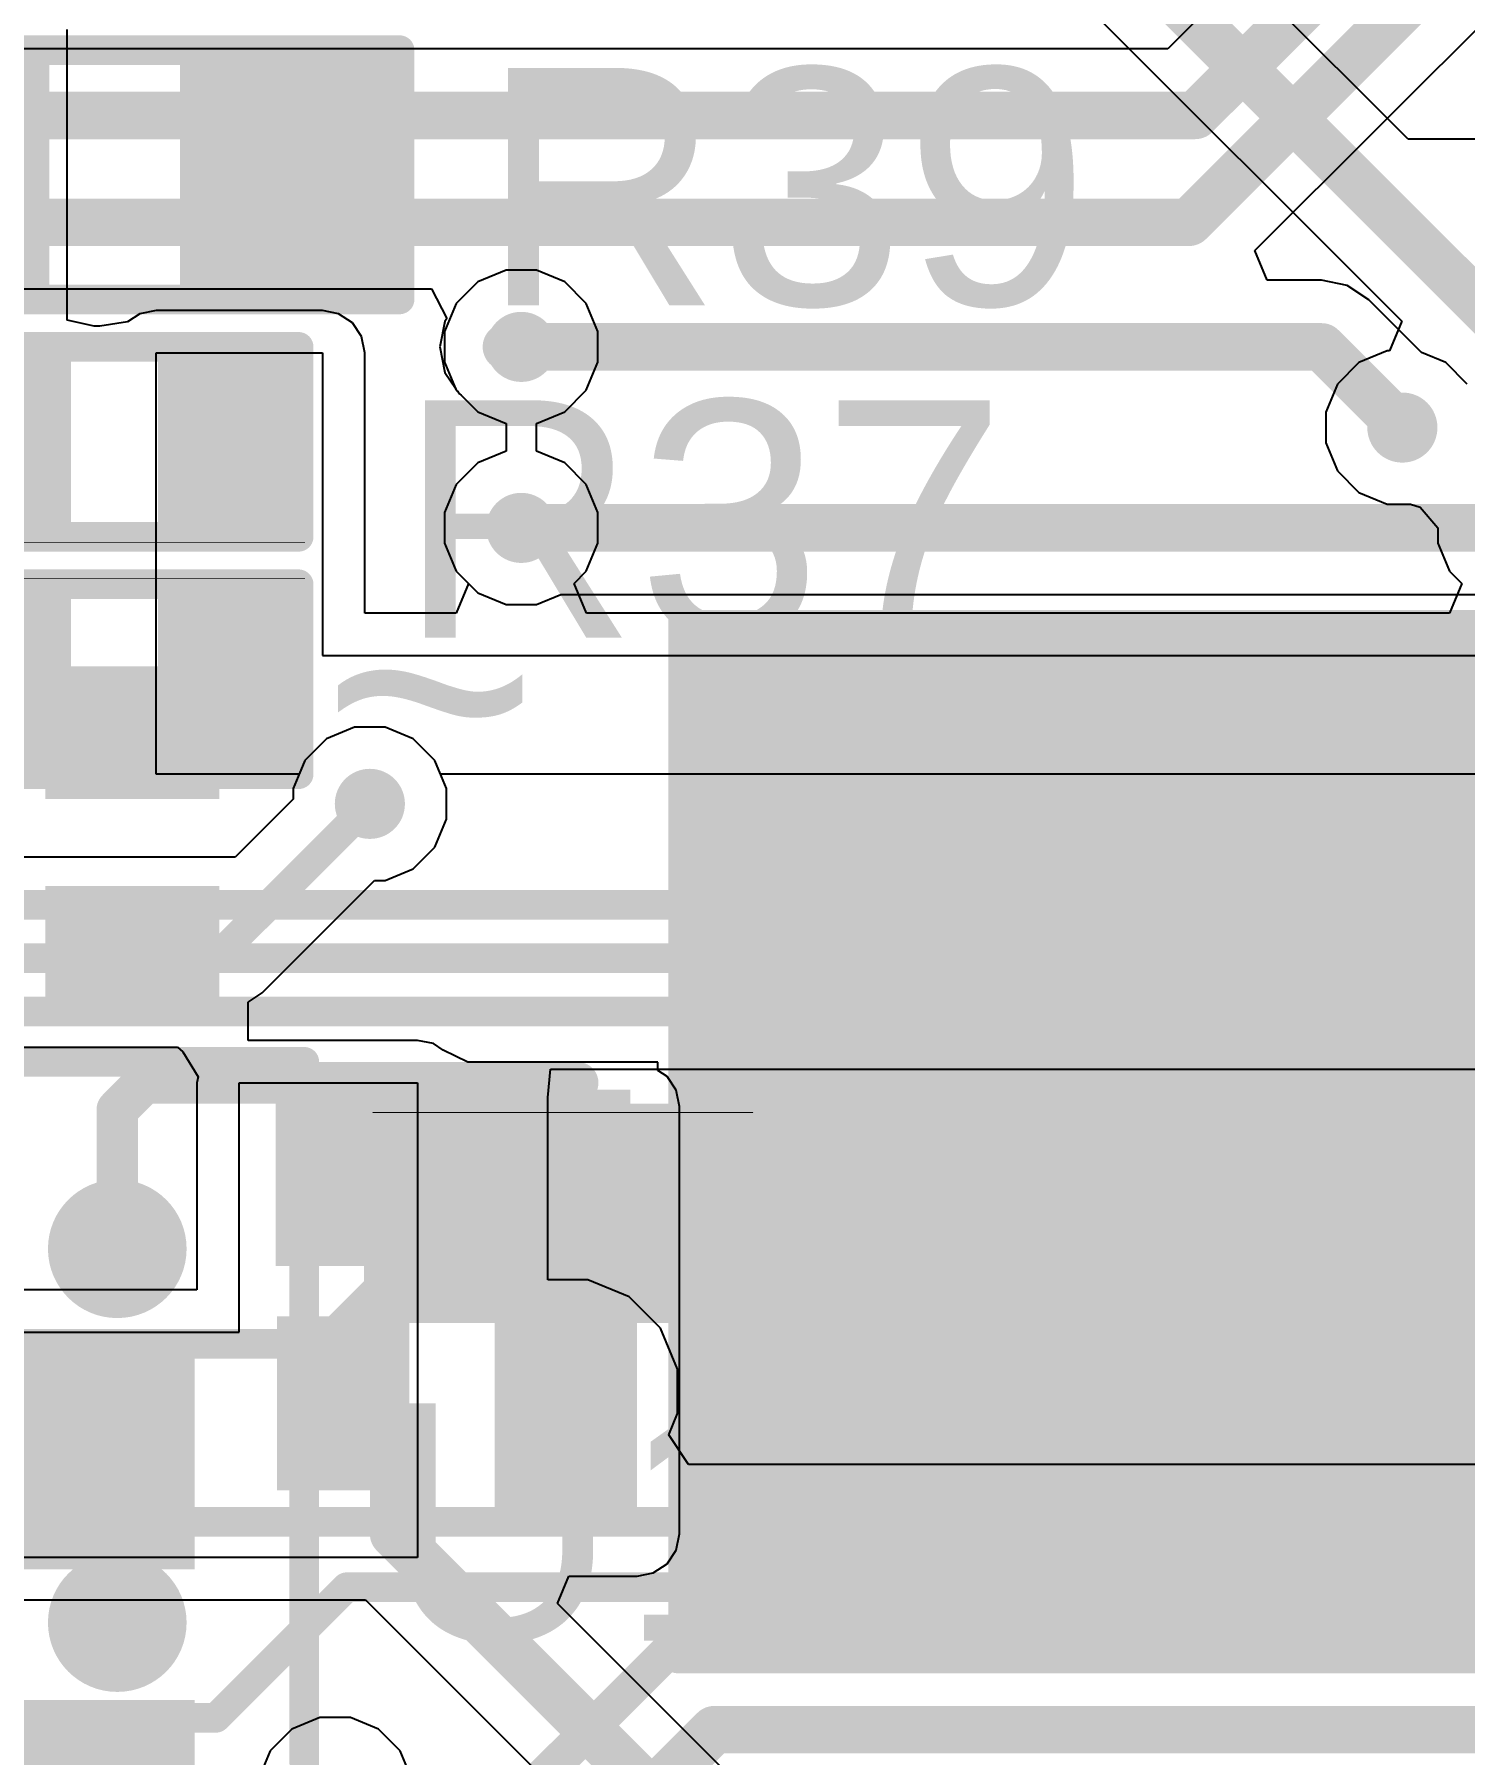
# Model space of a CAD drawing. Header units: millimetres. Extents: x -1.7 to 76.1, y -1.1 to 50.5.
# Drawn here: x 22.87 to 28.99, y 27.3 to 34.66 of the extents above; entities that cross this region are included whole.
import ezdxf

# ---------------------------------------------------------------- set-up
doc = ezdxf.new("R2010")
doc.units = ezdxf.units.MM
for name, color, linetype in [('BottomLayer', 5, 'Continuous'), ('BottomPaste', 16, 'Continuous'), ('BottomSolder', 6, 'Continuous'), ('TopLayer', 1, 'Continuous'), ('TopOverlay', 2, 'Continuous'), ('TopPaste', 8, 'Continuous'), ('TopSolder', 216, 'Continuous'), ('ViaHoleLayer', 16, 'Continuous')]:
    doc.layers.add(name, color=color, linetype=linetype)
doc.styles.add('Arial', font='', dxfattribs={"height": 0.2})
doc.styles.get('Arial').set_extended_font_data('Arial')

# ---------------------------------------------------------------- blocks, each defined once
blk = doc.blocks.new('C___0402_B_92')
at = {"layer": 'BottomLayer'}
for points in [[(-0.2413, 0.3175), (-0.2413, -0.3175), (-0.6985, -0.3175), (-0.6985, 0.3175)], [(0.6985, 0.3175), (0.6985, -0.3175), (0.2413, -0.3175), (0.2413, 0.3175)]]:
    blk.add_hatch(color=5, dxfattribs=at).paths.add_polyline_path(points)
at = {"layer": 'BottomPaste'}
for points in [[(-0.2413, 0.3175), (-0.2413, -0.3175), (-0.6985, -0.3175), (-0.6985, 0.3175)], [(0.6985, 0.3175), (0.6985, -0.3175), (0.2413, -0.3175), (0.2413, 0.3175)]]:
    blk.add_hatch(color=16, dxfattribs=at).paths.add_polyline_path(points)
at = {"layer": 'BottomSolder'}
for points in [[(-0.1813, 0.3775), (-0.1813, -0.3775), (-0.7585, -0.3775), (-0.7585, 0.3775)], [(0.7585, 0.3775), (0.7585, -0.3775), (0.1813, -0.3775), (0.1813, 0.3775)]]:
    blk.add_hatch(color=6, dxfattribs=at).paths.add_polyline_path(points)
blk = doc.blocks.new('SMC_B_104')
at = {"layer": 'BottomLayer'}
for points in [[(-6, 2.15), (-1.9, 2.15), (-1.9, -2.15), (-6, -2.15)], [(1.9, 2.15), (6, 2.15), (6, -2.15), (1.9, -2.15)]]:
    blk.add_hatch(color=5, dxfattribs=at).paths.add_polyline_path(points)
at = {"layer": 'BottomPaste'}
for points in [[(-6, 2.15), (-1.9, 2.15), (-1.9, -2.15), (-6, -2.15)], [(1.9, 2.15), (6, 2.15), (6, -2.15), (1.9, -2.15)]]:
    blk.add_hatch(color=16, dxfattribs=at).paths.add_polyline_path(points)
at = {"layer": 'BottomSolder'}
for points in [[(-6.1016, 2.2516), (-1.7984, 2.2516), (-1.7984, -2.2516), (-6.1016, -2.2516)], [(1.7984, 2.2516), (6.1016, 2.2516), (6.1016, -2.2516), (1.7984, -2.2516)]]:
    blk.add_hatch(color=6, dxfattribs=at).paths.add_polyline_path(points)
blk = doc.blocks.new('R___0402_166')
at = {"layer": 'TopLayer'}
for points in [[(-0.6985, -0.3175), (-0.6985, 0.3175), (-0.2413, 0.3175), (-0.2413, -0.3175)], [(0.2413, -0.3175), (0.2413, 0.3175), (0.6985, 0.3175), (0.6985, -0.3175)]]:
    blk.add_hatch(color=1, dxfattribs=at).paths.add_polyline_path(points)
at = {"layer": 'TopPaste'}
for points in [[(-0.6985, -0.3175), (-0.6985, 0.3175), (-0.2413, 0.3175), (-0.2413, -0.3175)], [(0.2413, -0.3175), (0.2413, 0.3175), (0.6985, 0.3175), (0.6985, -0.3175)]]:
    blk.add_hatch(color=8, dxfattribs=at).paths.add_polyline_path(points)
at = {"layer": 'TopSolder'}
for points in [[(-0.7535, -0.3725), (-0.7535, 0.3725), (-0.1863, 0.3725), (-0.1863, -0.3725)], [(0.1863, -0.3725), (0.1863, 0.3725), (0.7535, 0.3725), (0.7535, -0.3725)]]:
    blk.add_hatch(color=216, dxfattribs=at).paths.add_polyline_path(points)
at = {"layer": 'TopOverlay'}
for points, const_width in [([(-0.7874, 0.4064), (0.7874, 0.4064)], 0.127), ([(-0.7874, -0.4064), (-0.7874, 0.4064)], 0.127), ([(0.7874, -0.4064), (0.7874, 0.4064)], 0.127), ([(-0.7874, -0.4064), (0.7874, -0.4064)], 0.127), ([(-0.8128, -0.4318), (0.8128, -0.4318)], 0.00323)]:
    blk.add_lwpolyline(points, dxfattribs=dict(at, const_width=const_width))
for points, const_width in [([(-0.8191, 0.4064, 1), (-0.7556, 0.4064, 1)], 0.0635), ([(-0.8191, 0.4064, 1), (-0.7556, 0.4064, 1)], 0.0635), ([(0.7556, 0.4064, 1), (0.8191, 0.4064, 1)], 0.0635), ([(0.7556, 0.4064, 1), (0.8191, 0.4064, 1)], 0.0635), ([(-0.8191, -0.4064, 1), (-0.7556, -0.4064, 1)], 0.0635), ([(-0.8191, -0.4064, 1), (-0.7556, -0.4064, 1)], 0.0635), ([(0.7556, -0.4064, 1), (0.8191, -0.4064, 1)], 0.0635), ([(0.7556, -0.4064, 1), (0.8191, -0.4064, 1)], 0.0635), ([(-0.8136, -0.4318, 1), (-0.812, -0.4318, 1)], 0.00161), ([(0.812, -0.4318, 1), (0.8136, -0.4318, 1)], 0.00161)]:
    blk.add_lwpolyline(points, format="xyb", close=True, dxfattribs=dict(at, const_width=const_width))
blk = doc.blocks.new('R___0603_168')
at = {"layer": 'TopLayer'}
for points in [[(-0.381, 0.4445), (-0.381, -0.4445), (-1.143, -0.4445), (-1.143, 0.4445)], [(1.143, 0.4445), (1.143, -0.4445), (0.381, -0.4445), (0.381, 0.4445)]]:
    blk.add_hatch(color=1, dxfattribs=at).paths.add_polyline_path(points)
at = {"layer": 'TopPaste'}
for points in [[(-0.381, 0.4445), (-0.381, -0.4445), (-1.143, -0.4445), (-1.143, 0.4445)], [(1.143, 0.4445), (1.143, -0.4445), (0.381, -0.4445), (0.381, 0.4445)]]:
    blk.add_hatch(color=8, dxfattribs=at).paths.add_polyline_path(points)
at = {"layer": 'TopSolder'}
for points in [[(-0.2794, 0.5461), (-0.2794, -0.5461), (-1.2446, -0.5461), (-1.2446, 0.5461)], [(1.2446, 0.5461), (1.2446, -0.5461), (0.2794, -0.5461), (0.2794, 0.5461)]]:
    blk.add_hatch(color=216, dxfattribs=at).paths.add_polyline_path(points)
at = {"layer": 'TopOverlay', "const_width": 0.127}
for points in [[(-1.2192, 0.5334), (-1.2192, -0.5334)], [(1.2192, 0.5334), (-1.2192, 0.5334)], [(1.2192, 0.5334), (1.2192, -0.5334)], [(1.2192, -0.5334), (-1.2192, -0.5334)]]:
    blk.add_lwpolyline(points, dxfattribs=at)
at = {"layer": 'TopOverlay', "const_width": 0.0635}
for points in [[(-1.25095, 0.5334, 1), (-1.18745, 0.5334, 1)], [(-1.25095, 0.5334, 1), (-1.18745, 0.5334, 1)], [(1.18745, 0.5334, 1), (1.25095, 0.5334, 1)], [(1.18745, 0.5334, 1), (1.25095, 0.5334, 1)], [(-1.25095, -0.5334, 1), (-1.18745, -0.5334, 1)], [(-1.25095, -0.5334, 1), (-1.18745, -0.5334, 1)], [(1.18745, -0.5334, 1), (1.25095, -0.5334, 1)], [(1.18745, -0.5334, 1), (1.25095, -0.5334, 1)]]:
    blk.add_lwpolyline(points, format="xyb", close=True, dxfattribs=at)
blk = doc.blocks.new('R___0402_B_173')
at = {"layer": 'BottomLayer'}
for points in [[(-0.2413, 0.3175), (-0.2413, -0.3175), (-0.6985, -0.3175), (-0.6985, 0.3175)], [(0.6985, 0.3175), (0.6985, -0.3175), (0.2413, -0.3175), (0.2413, 0.3175)]]:
    blk.add_hatch(color=5, dxfattribs=at).paths.add_polyline_path(points)
at = {"layer": 'BottomPaste'}
for points in [[(-0.2413, 0.3175), (-0.2413, -0.3175), (-0.6985, -0.3175), (-0.6985, 0.3175)], [(0.6985, 0.3175), (0.6985, -0.3175), (0.2413, -0.3175), (0.2413, 0.3175)]]:
    blk.add_hatch(color=16, dxfattribs=at).paths.add_polyline_path(points)
at = {"layer": 'BottomSolder'}
for points in [[(-0.1863, 0.3725), (-0.1863, -0.3725), (-0.7535, -0.3725), (-0.7535, 0.3725)], [(0.7535, 0.3725), (0.7535, -0.3725), (0.1863, -0.3725), (0.1863, 0.3725)]]:
    blk.add_hatch(color=6, dxfattribs=at).paths.add_polyline_path(points)
blk = doc.blocks.new('R___0603_B_174')
at = {"layer": 'BottomLayer'}
for points in [[(-1.143, -0.4445), (-1.143, 0.4445), (-0.381, 0.4445), (-0.381, -0.4445)], [(0.381, -0.4445), (0.381, 0.4445), (1.143, 0.4445), (1.143, -0.4445)]]:
    blk.add_hatch(color=5, dxfattribs=at).paths.add_polyline_path(points)
at = {"layer": 'BottomPaste'}
for points in [[(-1.143, -0.4445), (-1.143, 0.4445), (-0.381, 0.4445), (-0.381, -0.4445)], [(0.381, -0.4445), (0.381, 0.4445), (1.143, 0.4445), (1.143, -0.4445)]]:
    blk.add_hatch(color=16, dxfattribs=at).paths.add_polyline_path(points)
at = {"layer": 'BottomSolder'}
for points in [[(-1.2446, -0.5461), (-1.2446, 0.5461), (-0.2794, 0.5461), (-0.2794, -0.5461)], [(0.2794, -0.5461), (0.2794, 0.5461), (1.2446, 0.5461), (1.2446, -0.5461)]]:
    blk.add_hatch(color=6, dxfattribs=at).paths.add_polyline_path(points)
blk = doc.blocks.new('R___0402_180')
at = {"layer": 'TopLayer'}
for points in [[(-0.6985, -0.3175), (-0.6985, 0.3175), (-0.2413, 0.3175), (-0.2413, -0.3175)], [(0.2413, -0.3175), (0.2413, 0.3175), (0.6985, 0.3175), (0.6985, -0.3175)]]:
    blk.add_hatch(color=1, dxfattribs=at).paths.add_polyline_path(points)
at = {"layer": 'TopPaste'}
for points in [[(-0.6985, -0.3175), (-0.6985, 0.3175), (-0.2413, 0.3175), (-0.2413, -0.3175)], [(0.2413, -0.3175), (0.2413, 0.3175), (0.6985, 0.3175), (0.6985, -0.3175)]]:
    blk.add_hatch(color=8, dxfattribs=at).paths.add_polyline_path(points)
at = {"layer": 'TopSolder'}
for points in [[(-0.7535, -0.3725), (-0.7535, 0.3725), (-0.1863, 0.3725), (-0.1863, -0.3725)], [(0.1863, -0.3725), (0.1863, 0.3725), (0.7535, 0.3725), (0.7535, -0.3725)]]:
    blk.add_hatch(color=216, dxfattribs=at).paths.add_polyline_path(points)
at = {"layer": 'TopOverlay'}
for points, const_width in [([(0.7874, 0.4064), (-0.7874, 0.4064)], 0.127), ([(-0.7874, 0.4064), (-0.7874, -0.4064)], 0.127), ([(0.7874, 0.4064), (0.7874, -0.4064)], 0.127), ([(0.7874, -0.4064), (-0.7874, -0.4064)], 0.127), ([(0.8128, -0.4318), (-0.8128, -0.4318)], 0.00323)]:
    blk.add_lwpolyline(points, dxfattribs=dict(at, const_width=const_width))
for points, const_width in [([(-0.8191, 0.4064, 1), (-0.7556, 0.4064, 1)], 0.0635), ([(-0.8191, 0.4064, 1), (-0.7556, 0.4064, 1)], 0.0635), ([(0.7556, 0.4064, 1), (0.8191, 0.4064, 1)], 0.0635), ([(0.7556, 0.4064, 1), (0.8191, 0.4064, 1)], 0.0635), ([(-0.8191, -0.4064, 1), (-0.7556, -0.4064, 1)], 0.0635), ([(-0.8191, -0.4064, 1), (-0.7556, -0.4064, 1)], 0.0635), ([(0.7556, -0.4064, 1), (0.8191, -0.4064, 1)], 0.0635), ([(0.7556, -0.4064, 1), (0.8191, -0.4064, 1)], 0.0635), ([(-0.8136, -0.4318, 1), (-0.812, -0.4318, 1)], 0.00161), ([(0.812, -0.4318, 1), (0.8136, -0.4318, 1)], 0.00161)]:
    blk.add_lwpolyline(points, format="xyb", close=True, dxfattribs=dict(at, const_width=const_width))
blk = doc.blocks.new('R___0402_B_205')
at = {"layer": 'BottomLayer'}
for points in [[(-0.2413, 0.3175), (-0.2413, -0.3175), (-0.6985, -0.3175), (-0.6985, 0.3175)], [(0.6985, 0.3175), (0.6985, -0.3175), (0.2413, -0.3175), (0.2413, 0.3175)]]:
    blk.add_hatch(color=5, dxfattribs=at).paths.add_polyline_path(points)
at = {"layer": 'BottomPaste'}
for points in [[(-0.2413, 0.3175), (-0.2413, -0.3175), (-0.6985, -0.3175), (-0.6985, 0.3175)], [(0.6985, 0.3175), (0.6985, -0.3175), (0.2413, -0.3175), (0.2413, 0.3175)]]:
    blk.add_hatch(color=16, dxfattribs=at).paths.add_polyline_path(points)
at = {"layer": 'BottomSolder'}
for points in [[(-0.1863, 0.3725), (-0.1863, -0.3725), (-0.7535, -0.3725), (-0.7535, 0.3725)], [(0.7535, 0.3725), (0.7535, -0.3725), (0.1863, -0.3725), (0.1863, 0.3725)]]:
    blk.add_hatch(color=6, dxfattribs=at).paths.add_polyline_path(points)
blk = doc.blocks.new('R___0402_206')
at = {"layer": 'TopLayer'}
for points in [[(-0.6985, -0.3175), (-0.6985, 0.3175), (-0.2413, 0.3175), (-0.2413, -0.3175)], [(0.2413, -0.3175), (0.2413, 0.3175), (0.6985, 0.3175), (0.6985, -0.3175)]]:
    blk.add_hatch(color=1, dxfattribs=at).paths.add_polyline_path(points)
at = {"layer": 'TopPaste'}
for points in [[(-0.6985, -0.3175), (-0.6985, 0.3175), (-0.2413, 0.3175), (-0.2413, -0.3175)], [(0.2413, -0.3175), (0.2413, 0.3175), (0.6985, 0.3175), (0.6985, -0.3175)]]:
    blk.add_hatch(color=8, dxfattribs=at).paths.add_polyline_path(points)
at = {"layer": 'TopSolder'}
for points in [[(-0.7535, -0.3725), (-0.7535, 0.3725), (-0.1863, 0.3725), (-0.1863, -0.3725)], [(0.1863, -0.3725), (0.1863, 0.3725), (0.7535, 0.3725), (0.7535, -0.3725)]]:
    blk.add_hatch(color=216, dxfattribs=at).paths.add_polyline_path(points)
at = {"layer": 'TopOverlay'}
for points, const_width in [([(-0.7874, 0.4064), (-0.7874, -0.4064)], 0.127), ([(0.7874, 0.4064), (-0.7874, 0.4064)], 0.127), ([(0.7874, 0.4064), (0.7874, -0.4064)], 0.127), ([(0.7874, -0.4064), (-0.7874, -0.4064)], 0.127), ([(0.8128, -0.4318), (-0.8128, -0.4318)], 0.00323)]:
    blk.add_lwpolyline(points, dxfattribs=dict(at, const_width=const_width))
for points, const_width in [([(-0.8191, 0.4064, 1), (-0.7556, 0.4064, 1)], 0.0635), ([(-0.8191, 0.4064, 1), (-0.7556, 0.4064, 1)], 0.0635), ([(0.7556, 0.4064, 1), (0.8191, 0.4064, 1)], 0.0635), ([(0.7556, 0.4064, 1), (0.8191, 0.4064, 1)], 0.0635), ([(-0.8191, -0.4064, 1), (-0.7556, -0.4064, 1)], 0.0635), ([(-0.8191, -0.4064, 1), (-0.7556, -0.4064, 1)], 0.0635), ([(0.7556, -0.4064, 1), (0.8191, -0.4064, 1)], 0.0635), ([(0.7556, -0.4064, 1), (0.8191, -0.4064, 1)], 0.0635), ([(-0.8136, -0.4318, 1), (-0.812, -0.4318, 1)], 0.00161), ([(0.812, -0.4318, 1), (0.8136, -0.4318, 1)], 0.00161)]:
    blk.add_lwpolyline(points, format="xyb", close=True, dxfattribs=dict(at, const_width=const_width))
blk = doc.blocks.new('196_LFBGA__12_12__217')
at = {"layer": 'TopLayer'}
h = blk.add_hatch(color=1, dxfattribs=at)
edge = h.paths.add_edge_path()
edge.add_arc((5.2, 5.2), 0.195, 0, 360)
h = blk.add_hatch(color=1, dxfattribs=at)
edge = h.paths.add_edge_path()
edge.add_arc((5.2, 4.4), 0.195, 0, 360)
h = blk.add_hatch(color=1, dxfattribs=at)
edge = h.paths.add_edge_path()
edge.add_arc((5.2, 3.6), 0.195, 0, 360)
at = {"layer": 'TopPaste'}
h = blk.add_hatch(color=8, dxfattribs=at)
edge = h.paths.add_edge_path()
edge.add_arc((5.2, 5.2), 0.195, 0, 360)
h = blk.add_hatch(color=8, dxfattribs=at)
edge = h.paths.add_edge_path()
edge.add_arc((5.2, 4.4), 0.195, 0, 360)
h = blk.add_hatch(color=8, dxfattribs=at)
edge = h.paths.add_edge_path()
edge.add_arc((5.2, 3.6), 0.195, 0, 360)
at = {"layer": 'TopSolder'}
h = blk.add_hatch(color=216, dxfattribs=at)
edge = h.paths.add_edge_path()
edge.add_arc((5.2, 5.2), 0.2966, 0, 360)
h = blk.add_hatch(color=216, dxfattribs=at)
edge = h.paths.add_edge_path()
edge.add_arc((5.2, 4.4), 0.2966, 0, 360)
h = blk.add_hatch(color=216, dxfattribs=at)
edge = h.paths.add_edge_path()
edge.add_arc((5.2, 3.6), 0.2966, 0, 360)
h = blk.add_hatch(color=216, dxfattribs=at)
edge = h.paths.add_edge_path()
edge.add_arc((5.2, 2.8), 0.2966, 0, 360)
at = {"layer": 'TopOverlay', "const_width": 0.127}
for points in [[(3, 6), (6, 6)], [(6, 3), (6, 6)]]:
    blk.add_lwpolyline(points, dxfattribs=at)
at = {"layer": 'TopOverlay', "const_width": 0.0635}
for points in [[(5.9683, 6, 1), (6.0318, 6, 1)], [(5.9683, 6, 1), (6.0318, 6, 1)], [(5.9683, 3, 1), (6.0318, 3, 1)]]:
    blk.add_lwpolyline(points, format="xyb", close=True, dxfattribs=at)

msp = doc.modelspace()

# ---------------------------------------------------------------- hatches: boundary and pattern name
at = {"layer": 'BottomLayer'}
h = msp.add_hatch(color=5, dxfattribs=at)
edge = h.paths.add_edge_path()
edge.add_arc((24.9555, 33.3248), 0.15, 0, 360)
h = msp.add_hatch(color=5, dxfattribs=at)
edge = h.paths.add_edge_path()
edge.add_arc((28.725, 32.9795), 0.15, 0, 360)
h = msp.add_hatch(color=5, dxfattribs=at)
edge = h.paths.add_edge_path()
edge.add_arc((24.9555, 32.5501), 0.15, 0, 360)
h = msp.add_hatch(color=5, dxfattribs=at)
edge = h.paths.add_edge_path()
edge.add_arc((24.3078, 31.369), 0.15, 0, 360)
msp.add_hatch(color=5, dxfattribs=at).paths.add_polyline_path([(24.8412, 28.2448), (25.4508, 28.2448), (25.4508, 30.0736), (24.8412, 30.0736)])
h = msp.add_hatch(color=5, dxfattribs=at)
edge = h.paths.add_edge_path()
edge.add_arc((23.2272, 29.4648), 0.15, 0, 360)
h = msp.add_hatch(color=5, dxfattribs=at)
edge = h.paths.add_edge_path()
edge.add_arc((25.146, 28.8544), 0.3, 0, 360)
at = {"layer": 'TopLayer'}
h = msp.add_hatch(color=1, dxfattribs=at)
edge = h.paths.add_edge_path()
edge.add_arc((24.9555, 33.3248), 0.15, 0, 360)
h = msp.add_hatch(color=1, dxfattribs=at)
edge = h.paths.add_edge_path()
edge.add_arc((28.725, 32.9795), 0.15, 0, 360)
h = msp.add_hatch(color=1, dxfattribs=at)
edge = h.paths.add_edge_path()
edge.add_arc((24.9555, 32.5501), 0.15, 0, 360)
h = msp.add_hatch(color=1, dxfattribs=at)
edge = h.paths.add_edge_path()
edge.add_arc((24.3078, 31.369), 0.15, 0, 360)
h = msp.add_hatch(color=1, dxfattribs=at)
edge = h.paths.add_edge_path()
edge.add_arc((23.2272, 29.4648), 0.15, 0, 360)
h = msp.add_hatch(color=1, dxfattribs=at)
edge = h.paths.add_edge_path()
edge.add_arc((25.146, 28.8544), 0.3, 0, 360)
at = {"layer": 'ViaHoleLayer'}
h = msp.add_hatch(color=16, dxfattribs=at)
edge = h.paths.add_edge_path()
edge.add_arc((24.9555, 33.3248), 0.1, 0, 360)
h = msp.add_hatch(color=16, dxfattribs=at)
edge = h.paths.add_edge_path()
edge.add_arc((28.725, 32.9795), 0.1, 0, 360)
h = msp.add_hatch(color=16, dxfattribs=at)
edge = h.paths.add_edge_path()
edge.add_arc((24.9555, 32.5501), 0.1, 0, 360)
h = msp.add_hatch(color=16, dxfattribs=at)
edge = h.paths.add_edge_path()
edge.add_arc((24.3078, 31.369), 0.1, 0, 360)
h = msp.add_hatch(color=16, dxfattribs=at)
edge = h.paths.add_edge_path()
edge.add_arc((23.2272, 29.4648), 0.1, 0, 360)
h = msp.add_hatch(color=16, dxfattribs=at)
edge = h.paths.add_edge_path()
edge.add_arc((25.146, 28.8544), 0.15, 0, 360)

# ---------------------------------------------------------------- linework, layer by layer
at = {"layer": 'BottomLayer'}
for p, q in [((28.0944, 33.7367), (34.0896, 39.7319)), ((28.4667, 35.3459), (27.7212, 34.6003)), ((27.7212, 34.6003), (21.4065, 34.6003)), ((28.147, 33.6097), (28.0944, 33.7367)), ((22.1144, 33.5733), (24.5708, 33.5733)), ((24.5708, 33.5733), (24.6372, 33.4463)), ((28.3797, 33.6097), (28.147, 33.6097)), ((28.4887, 33.588), (28.3797, 33.6097)), ((28.3797, 33.6097), (28.3797, 33.6097)), ((28.5811, 33.5262), (28.4887, 33.588)), ((28.807, 33.3003), (28.5811, 33.5262)), ((24.6288, 33.4338), (24.6071, 33.3248)), ((24.6372, 33.4463), (24.6288, 33.4338)), ((24.6071, 33.3248), (24.6288, 33.2158)), ((28.9107, 33.2574), (28.807, 33.3003)), ((24.6288, 33.2158), (24.6736, 33.1487)), ((29.0029, 33.1652), (28.9107, 33.2574)), ((24.6736, 33.1487), (24.6776, 33.1391)), ((24.6776, 33.1391), (24.6849, 33.1318)), ((24.6849, 33.1318), (24.6906, 33.1234)), ((24.6906, 33.1234), (24.699, 33.1177)), ((24.699, 33.1177), (24.7698, 33.0469)), ((24.7698, 33.0469), (24.8903, 32.997)), ((24.8903, 32.997), (24.8903, 32.8779)), ((24.8903, 32.8779), (24.7698, 32.828)), ((24.7698, 32.828), (24.6776, 32.7358)), ((24.6776, 32.7358), (24.6277, 32.6153)), ((24.6277, 32.6153), (24.6277, 32.4849)), ((24.6277, 32.4849), (24.6776, 32.3644)), ((24.6776, 32.3644), (24.7698, 32.2722)), ((24.7698, 32.2722), (24.8903, 32.2223)), ((25.0207, 32.2223), (25.1243, 32.2652)), ((25.1243, 32.2652), (29.0364, 32.2652)), ((24.8903, 32.2223), (25.0207, 32.2223)), ((24.2426, 31.6968), (24.1221, 31.6469)), ((24.373, 31.6968), (24.2426, 31.6968)), ((24.4935, 31.6469), (24.373, 31.6968)), ((24.1221, 31.6469), (24.0299, 31.5547)), ((24.5857, 31.5547), (24.4935, 31.6469)), ((24.0299, 31.5547), (23.98, 31.4342)), ((24.6356, 31.4342), (24.5857, 31.5547)), ((23.98, 31.3891), (23.7313, 31.1404)), ((23.98, 31.4342), (23.98, 31.3891)), ((24.6356, 31.3038), (24.6356, 31.4342)), ((24.5857, 31.1833), (24.6356, 31.3038)), ((24.4935, 31.0911), (24.5857, 31.1833)), ((22.8727, 31.1404), (22.7965, 31.1404)), ((23.7313, 31.1404), (22.8727, 31.1404)), ((24.373, 31.0412), (24.4935, 31.0911)), ((23.8468, 30.56), (24.3279, 31.0412)), ((24.3279, 31.0412), (24.373, 31.0412)), ((23.7871, 30.5202), (23.8468, 30.56)), ((23.7871, 30.3565), (23.7871, 30.5202)), ((24.511, 30.3565), (23.7871, 30.3565)), ((24.5804, 30.3427), (24.511, 30.3565)), ((24.6212, 30.3154), (24.5804, 30.3427)), ((22.7457, 30.3276), (22.8727, 30.3276)), ((22.8727, 30.3276), (23.4842, 30.3276)), ((23.4842, 30.3276), (23.5083, 30.3071)), ((23.5083, 30.3071), (23.5728, 30.2006)), ((24.7269, 30.2641), (24.6212, 30.3154)), ((25.5397, 30.2641), (24.7269, 30.2641)), ((25.5397, 30.228), (25.5397, 30.2641)), ((23.5728, 30.2006), (23.5677, 30.1752)), ((25.579, 30.2018), (25.5397, 30.228)), ((25.6183, 30.143), (25.579, 30.2018)), ((23.5677, 30.1752), (23.5677, 29.2897)), ((23.749, 29.1084), (23.749, 30.1752)), ((23.749, 30.1752), (24.511, 30.1752)), ((24.511, 30.1752), (24.511, 28.1432)), ((25.6321, 30.0736), (25.6183, 30.143)), ((25.6321, 28.2448), (25.6321, 30.0736)), ((23.5677, 29.2897), (22.5171, 29.2897)), ((22.5171, 29.1084), (23.749, 29.1084)), ((25.6183, 28.1754), (25.6321, 28.2448)), ((24.511, 28.1432), (22.5044, 28.1432)), ((25.579, 28.1166), (25.6183, 28.1754)), ((25.1109, 27.9462), (25.1595, 28.0635)), ((25.1595, 28.0635), (25.4508, 28.0635)), ((25.4508, 28.0635), (25.5202, 28.0773)), ((25.5202, 28.0773), (25.579, 28.1166)), ((22.5044, 27.9619), (24.2894, 27.9619)), ((24.2894, 27.9619), (26.7208, 25.5305)), ((27.3214, 25.7357), (25.1109, 27.9462)), ((23.9738, 27.4089), (23.8816, 27.3167)), ((24.0943, 27.4588), (23.9738, 27.4089)), ((24.2247, 27.4588), (24.0943, 27.4588)), ((24.3452, 27.4089), (24.2247, 27.4588)), ((24.4374, 27.3167), (24.3452, 27.4089)), ((23.8816, 27.3167), (23.8317, 27.1962)), ((24.4873, 27.1962), (24.4374, 27.3167))]:
    msp.add_line(p, q, dxfattribs=at)
for points, const_width in [([(27.813, 33.8582), (34.6964, 40.7416)], 0.2032), ([(27.8392, 34.3154), (32.1564, 38.6327)], 0.2032), ([(21.4065, 34.3154), (27.8392, 34.3154)], 0.2032), ([(21.9964, 33.8582), (27.813, 33.8582)], 0.2032), ([(24.892, 33.3248), (24.9555, 33.3248)], 0.2032), ([(24.9555, 33.3248), (28.3797, 33.3248)], 0.2032), ([(28.3797, 33.3248), (28.725, 32.9795)], 0.2032), ([(24.9555, 32.5501), (29.2052, 32.5501)], 0.2032), ([(23.6728, 30.734), (24.3078, 31.369)], 0.127), ([(23.2918, 30.734), (23.6728, 30.734)], 0.127), ([(24.1935, 28.8036), (24.4094, 28.5877)], 0.2032), ([(24.4094, 28.2448), (24.4094, 28.5877)], 0.2032), ([(24.4094, 28.2448), (27.2034, 25.4508)], 0.2032)]:
    msp.add_lwpolyline(points, dxfattribs=dict(at, const_width=const_width))
for points, const_width in [([(27.7884, 34.3154, 1), (27.89, 34.3154, 1)], 0.1016), ([(27.7884, 34.3154, 1), (27.89, 34.3154, 1)], 0.1016), ([(27.7622, 33.8582, 1), (27.8638, 33.8582, 1)], 0.1016), ([(27.7622, 33.8582, 1), (27.8638, 33.8582, 1)], 0.1016), ([(24.8412, 33.3248, 1), (24.9428, 33.3248, 1)], 0.1016), ([(24.9047, 33.3248, 1), (25.0063, 33.3248, 1)], 0.1016), ([(24.9047, 33.3248, 1), (25.0063, 33.3248, 1)], 0.1016), ([(28.3289, 33.3248, 1), (28.4305, 33.3248, 1)], 0.1016), ([(28.3289, 33.3248, 1), (28.4305, 33.3248, 1)], 0.1016), ([(28.6742, 32.9795, 1), (28.7758, 32.9795, 1)], 0.1016), ([(24.9047, 32.5501, 1), (25.0063, 32.5501, 1)], 0.1016), ([(24.2761, 31.369, 1), (24.3395, 31.369, 1)], 0.0635), ([(23.26, 30.734, 1), (23.3236, 30.734, 1)], 0.0635), ([(23.641, 30.734, 1), (23.7046, 30.734, 1)], 0.0635), ([(23.641, 30.734, 1), (23.7046, 30.734, 1)], 0.0635), ([(24.1427, 28.8036, 1), (24.2443, 28.8036, 1)], 0.1016), ([(24.3586, 28.5877, 1), (24.4602, 28.5877, 1)], 0.1016), ([(24.3586, 28.5877, 1), (24.4602, 28.5877, 1)], 0.1016), ([(24.3586, 28.2448, 1), (24.4602, 28.2448, 1)], 0.1016), ([(24.3586, 28.2448, 1), (24.4602, 28.2448, 1)], 0.1016)]:
    msp.add_lwpolyline(points, format="xyb", close=True, dxfattribs=dict(at, const_width=const_width))
at = {"layer": 'TopLayer'}
for p, q in [((26.107, 36.0503), (28.723, 33.4343)), ((28.7493, 34.2138), (27.1272, 35.8359)), ((23.0124, 33.4391), (23.0124, 34.6837)), ((31.0604, 34.2138), (28.7493, 34.2138)), ((24.8903, 33.6526), (24.7698, 33.6027)), ((25.0207, 33.6526), (24.8903, 33.6526)), ((25.1412, 33.6027), (25.0207, 33.6526)), ((24.7698, 33.6027), (24.6776, 33.5105)), ((25.2334, 33.5105), (25.1412, 33.6027)), ((24.6776, 33.5105), (24.6277, 33.39)), ((25.2833, 33.39), (25.2334, 33.5105)), ((23.1289, 33.4137), (23.0124, 33.4391)), ((23.2716, 33.4318), (23.1521, 33.4137)), ((23.324, 33.4669), (23.2716, 33.4318)), ((23.3934, 33.4807), (23.324, 33.4669)), ((24.1046, 33.4807), (23.3934, 33.4807)), ((24.174, 33.4669), (24.1046, 33.4807)), ((24.2328, 33.4276), (24.174, 33.4669)), ((24.2721, 33.3688), (24.2328, 33.4276)), ((28.723, 33.4343), (28.6704, 33.3073)), ((23.1521, 33.4137), (23.1289, 33.4137)), ((23.1521, 33.4137), (23.1521, 33.4137)), ((24.2859, 33.2994), (24.2721, 33.3688)), ((24.6277, 33.39), (24.6277, 33.2596)), ((25.2833, 33.2596), (25.2833, 33.39)), ((23.3934, 31.496), (23.3934, 33.2994)), ((23.3934, 33.2994), (24.1046, 33.2994)), ((24.1046, 33.2994), (24.1046, 32.004)), ((24.2859, 32.1853), (24.2859, 33.2994)), ((28.6598, 33.3073), (28.5393, 33.2574)), ((28.6704, 33.3073), (28.6598, 33.3073)), ((24.6277, 33.2596), (24.6776, 33.1391)), ((25.2334, 33.1391), (25.2833, 33.2596)), ((28.5393, 33.2574), (28.4471, 33.1652)), ((24.6776, 33.1391), (24.7698, 33.0469)), ((25.1412, 33.0469), (25.2334, 33.1391)), ((28.4471, 33.1652), (28.3972, 33.0447)), ((24.7698, 33.0469), (24.8903, 32.997)), ((24.8903, 32.997), (24.8903, 32.8779)), ((25.0207, 32.997), (25.1412, 33.0469)), ((25.0207, 32.8779), (25.0207, 32.997)), ((28.3972, 33.0447), (28.3972, 32.9143)), ((28.3972, 32.9143), (28.4471, 32.7938)), ((24.8903, 32.8779), (24.7698, 32.828)), ((25.1412, 32.828), (25.0207, 32.8779)), ((24.7698, 32.828), (24.6776, 32.7358)), ((25.2334, 32.7358), (25.1412, 32.828)), ((28.4471, 32.7938), (28.5393, 32.7016)), ((24.6776, 32.7358), (24.6277, 32.6153)), ((25.2833, 32.6153), (25.2334, 32.7358)), ((28.5393, 32.7016), (28.6598, 32.6517)), ((24.6277, 32.6153), (24.6277, 32.4849)), ((25.2833, 32.4849), (25.2833, 32.6153)), ((28.6598, 32.6517), (28.7601, 32.6517)), ((28.7601, 32.6517), (28.8012, 32.6389)), ((28.8012, 32.6389), (28.8774, 32.5504)), ((28.8774, 32.5504), (28.8774, 32.4849)), ((24.6277, 32.4849), (24.6776, 32.3644)), ((25.2334, 32.3644), (25.2833, 32.4849)), ((28.8774, 32.4849), (28.9273, 32.3644)), ((24.6776, 32.3644), (24.7297, 32.3123)), ((25.1813, 32.3123), (25.2334, 32.3644)), ((28.9273, 32.3644), (28.9794, 32.3123)), ((24.7297, 32.3123), (24.6771, 32.1853)), ((25.2339, 32.1853), (25.1813, 32.3123)), ((28.9794, 32.3123), (28.9268, 32.1853)), ((24.6771, 32.1853), (24.2859, 32.1853)), ((28.9268, 32.1853), (25.2339, 32.1853)), ((24.1046, 32.004), (32.9697, 32.004)), ((24.2426, 31.6968), (24.1221, 31.6469)), ((24.373, 31.6968), (24.2426, 31.6968)), ((24.4935, 31.6469), (24.373, 31.6968)), ((24.1221, 31.6469), (24.0299, 31.5547)), ((24.5857, 31.5547), (24.4935, 31.6469)), ((24.0299, 31.5547), (24.0056, 31.496)), ((24.61, 31.496), (24.5857, 31.5547)), ((24.0056, 31.496), (23.3934, 31.496)), ((32.7914, 31.496), (24.61, 31.496)), ((25.0698, 30.1117), (25.0812, 30.234)), ((25.0812, 30.234), (30.2623, 30.234)), ((25.0698, 29.3322), (25.0698, 30.1117)), ((25.0698, 30.1117), (25.0698, 30.1117)), ((25.241, 29.3322), (25.0698, 29.3322)), ((25.4167, 29.2595), (25.241, 29.3322)), ((25.5511, 29.1251), (25.4167, 29.2595)), ((25.6238, 28.9494), (25.5511, 29.1251)), ((25.6238, 28.7594), (25.6238, 28.9494)), ((25.5862, 28.6686), (25.6238, 28.7594)), ((25.6711, 28.5416), (25.5862, 28.6686)), ((29.4891, 28.5416), (25.6711, 28.5416))]:
    msp.add_line(p, q, dxfattribs=at)
for points, const_width in [([(25.0823, 37.4779), (30.2538, 32.3064)], 0.2032), ([(19.4056, 30.9372), (29.9466, 30.9372)], 0.127), ([(19.685, 30.7086), (30.353, 30.7086)], 0.127), ([(20.2424, 30.48), (30.4246, 30.48)], 0.127), ([(23.2272, 30.0598), (23.3426, 30.1752)], 0.1778), ([(23.3426, 30.1752), (25.1968, 30.1752)], 0.1778), ([(23.2272, 29.4648), (23.2272, 30.0598)], 0.1778), ([(24.1046, 29.0576), (24.6634, 29.6164)], 0.127), ([(19.8628, 29.0576), (24.1046, 29.0576)], 0.127), ([(20.458, 28.2956), (29.591, 28.2956)], 0.127), ([(23.6492, 27.4574), (24.208, 28.0162)], 0.127), ([(24.208, 28.0162), (30.099, 28.0162)], 0.127), ([(24.1018, 26.2609), (25.6158, 27.7749)], 0.1524), ([(25.6285, 27.7495), (30.5724, 27.7495)], 0.2032), ([(25.6158, 27.7749), (25.6285, 27.7749)], 0.1524), ([(25.6285, 27.7495), (25.6285, 27.7749)], 0.1524), ([(20.4198, 27.4574), (23.6492, 27.4574)], 0.127), ([(24.2316, 25.8572), (25.781, 27.4066)], 0.2032), ([(25.781, 27.4066), (30.8356, 27.4066)], 0.2032)]:
    msp.add_lwpolyline(points, dxfattribs=dict(at, const_width=const_width))
for points, const_width in [([(23.2981, 30.1752, 1), (23.387, 30.1752, 1)], 0.0889), ([(23.2981, 30.1752, 1), (23.387, 30.1752, 1)], 0.0889), ([(25.1524, 30.1752, 1), (25.2413, 30.1752, 1)], 0.0889), ([(23.1828, 30.0598, 1), (23.2717, 30.0598, 1)], 0.0889), ([(23.1828, 30.0598, 1), (23.2717, 30.0598, 1)], 0.0889), ([(24.6317, 29.6164, 1), (24.6952, 29.6164, 1)], 0.0635), ([(23.1828, 29.4648, 1), (23.2717, 29.4648, 1)], 0.0889), ([(24.0728, 29.0576, 1), (24.1364, 29.0576, 1)], 0.0635), ([(24.0728, 29.0576, 1), (24.1364, 29.0576, 1)], 0.0635), ([(24.1763, 28.0162, 1), (24.2398, 28.0162, 1)], 0.0635), ([(24.1763, 28.0162, 1), (24.2398, 28.0162, 1)], 0.0635), ([(25.5777, 27.7495, 1), (25.6793, 27.7495, 1)], 0.1016), ([(25.5777, 27.7749, 1), (25.6539, 27.7749, 1)], 0.0762), ([(25.5777, 27.7749, 1), (25.6539, 27.7749, 1)], 0.0762), ([(25.5904, 27.7749, 1), (25.6666, 27.7749, 1)], 0.0762), ([(25.5904, 27.7749, 1), (25.6666, 27.7749, 1)], 0.0762), ([(25.5904, 27.7495, 1), (25.6666, 27.7495, 1)], 0.0762), ([(23.6175, 27.4574, 1), (23.681, 27.4574, 1)], 0.0635), ([(23.6175, 27.4574, 1), (23.681, 27.4574, 1)], 0.0635), ([(25.7302, 27.4066, 1), (25.8318, 27.4066, 1)], 0.1016), ([(25.7302, 27.4066, 1), (25.8318, 27.4066, 1)], 0.1016)]:
    msp.add_lwpolyline(points, format="xyb", close=True, dxfattribs=dict(at, const_width=const_width))

# ---------------------------------------------------------------- block references
for name, p, rotation in [('R___0603_168', (23.2156, 34.0614), 180), ('R___0402_180', (23.2156, 31.9024), 180), ('SMC_B_104', (31.6862, 29.9466), 180), ('R___0402_B_205', (23.2918, 31.2039), 270), ('R___0402_206', (25.1333, 29.6164), 180), ('R___0402_B_173', (24.6634, 28.8036), 180), ('R___0603_B_174', (23.0124, 27.813), 90)]:
    msp.add_blockref(name, p, dxfattribs=dict(rotation=rotation))
for name, p in [('R___0402_166', (23.2156, 32.9184)), ('196_LFBGA__12_12__217', (18.0272, 24.2648)), ('C___0402_B_92', (24.6634, 29.7688))]:
    msp.add_blockref(name, p)

# ---------------------------------------------------------------- texts
at = {"layer": 'TopOverlay', "style": 'Arial'}
for s, p in [('R39', (24.7824, 33.5028)), ('R37', (24.4268, 32.0804)), ('U1', (24.3474, 27.7878))]:
    msp.add_text(s, height=1.016, dxfattribs=at).set_placement(p)
for p in [(24.0992, 31.2891), (26.0477, 29.0275)]:
    msp.add_text('~', height=1.143, rotation=360, dxfattribs=at).set_placement(p)

doc.saveas('drawing.dxf')
